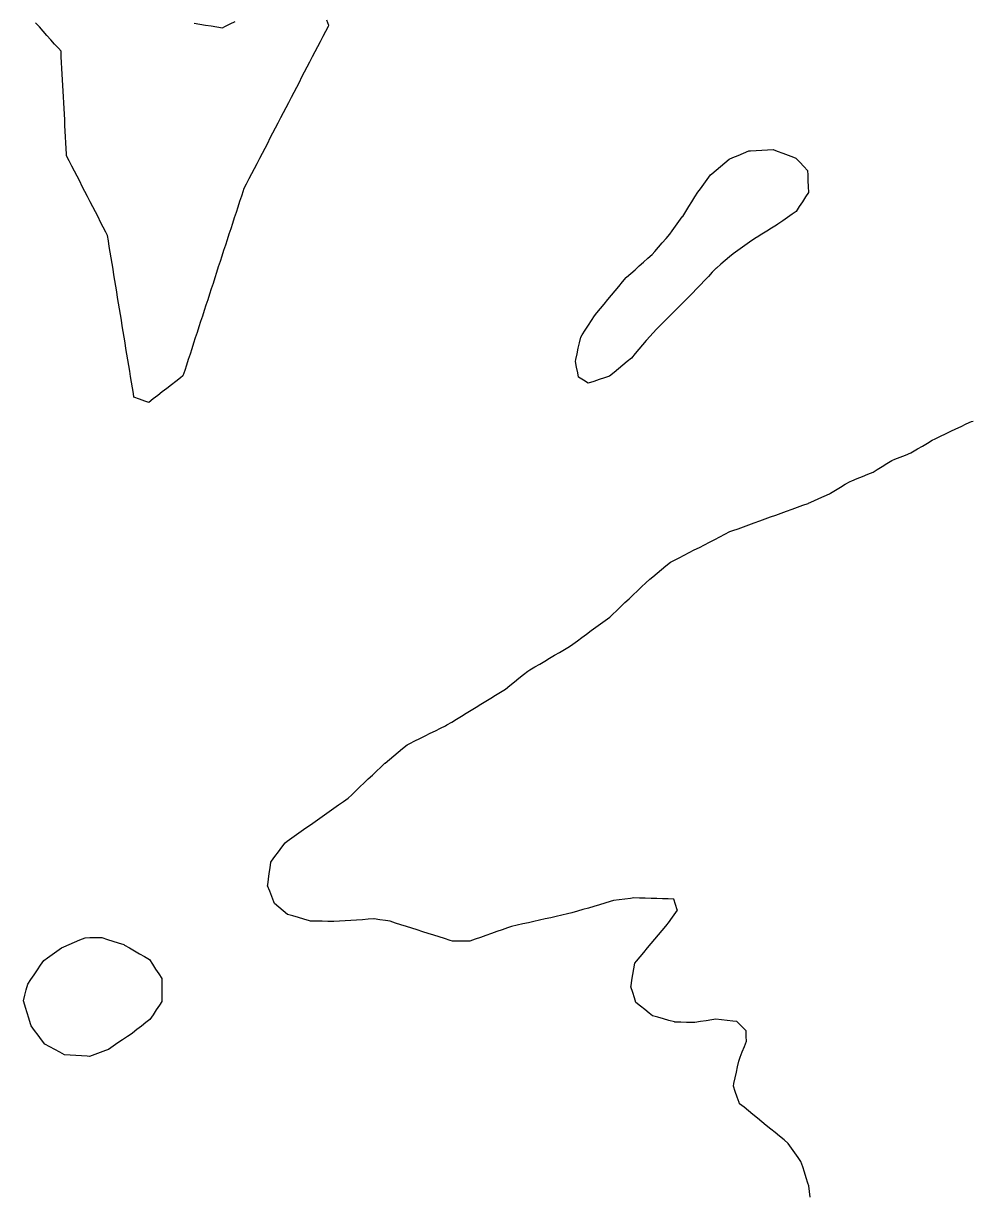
# Model space of a CAD drawing. Header units: millimetres. Extents: x 0 to 2762, y 6 to 2482.
# Drawn here: x 451.2 to 616.9, y 908.1 to 1112.4 of the extents above; entities that cross this region are included whole.
import ezdxf

# ---------------------------------------------------------------- set-up
doc = ezdxf.new("R2010")
doc.units = ezdxf.units.MM
for name, color, linetype in [('ALL_HOLES', 1, 'Continuous'), ('ALL_ISLANDS', 7, 'Continuous'), ('OUTLINE_ISLAND_01', 7, 'Continuous'), ('OUTLINE_ISLAND_01_HOLE_116', 1, 'Continuous'), ('OUTLINE_ISLAND_01_HOLE_44', 1, 'Continuous'), ('OUTLINE_ISLAND_01_HOLE_55', 1, 'Continuous')]:
    doc.layers.add(name, color=color, linetype=linetype)

msp = doc.modelspace()

# ---------------------------------------------------------------- linework, layer by layer
at = {"layer": 'ALL_HOLES'}
for points in [[(586.0418, 1088.9393), (586.7223, 1088.2065), (587.4027, 1087.4737), (588.0832, 1086.7409), (588.1124, 1085.9504), (588.1493, 1084.9511), (588.1863, 1083.9518), (588.2232, 1082.9525), (587.7177, 1082.1601), (587.1799, 1081.3171), (586.6421, 1080.474), (586.1043, 1079.631), (585.379, 1079.1258), (584.5584, 1078.5542), (583.7378, 1077.9827), (582.9173, 1077.4111), (582.6585, 1077.2507), (581.8086, 1076.7237), (580.9587, 1076.1968), (580.1088, 1075.6698), (579.2589, 1075.1429), (579.1873, 1075.0929), (578.367, 1074.521), (577.5468, 1073.949), (576.7265, 1073.377), (575.9062, 1072.8051), (575.086, 1072.2331), (574.4453, 1071.6876), (573.6839, 1071.0393), (572.9225, 1070.391), (572.1611, 1069.7427), (572.135, 1069.7152), (571.4464, 1068.99), (570.7579, 1068.2648), (570.0694, 1067.5395), (569.3809, 1066.8143), (568.6924, 1066.0891), (568.0039, 1065.3639), (567.4024, 1064.762), (566.6956, 1064.0546), (565.9888, 1063.3472), (565.2819, 1062.6398), (564.5751, 1061.9325), (563.8683, 1061.2251), (563.1614, 1060.5177), (562.4546, 1059.8103), (561.7477, 1059.1029), (561.0409, 1058.3956), (560.5723, 1057.8423), (559.926, 1057.0793), (559.2796, 1056.3162), (558.6333, 1055.5532), (557.9869, 1054.7901), (557.3406, 1054.0271), (556.5958, 1053.4104), (555.8256, 1052.7726), (555.0554, 1052.1348), (554.2852, 1051.4971), (553.5149, 1050.8593), (552.637, 1050.5729), (551.6863, 1050.2628), (550.7356, 1049.9527), (549.7849, 1049.6426), (548.9582, 1050.1584), (548.1097, 1050.6877), (547.9509, 1051.4392), (547.744, 1052.4176), (547.5372, 1053.3959), (547.6183, 1053.7679), (547.8313, 1054.7449), (548.0443, 1055.722), (548.2574, 1056.699), (548.4704, 1057.6761), (548.7226, 1058.064), (549.2675, 1058.9025), (549.8125, 1059.7409), (550.3575, 1060.5793), (550.9025, 1061.4178), (551.3033, 1061.9033), (551.94, 1062.6744), (552.5767, 1063.4456), (553.2133, 1064.2167), (553.85, 1064.9879), (554.4867, 1065.759), (555.1233, 1066.5302), (555.76, 1067.3013), (556.3966, 1068.0724), (556.4554, 1068.1245), (557.2041, 1068.7875), (557.9527, 1069.4504), (558.7014, 1070.1134), (559.4501, 1070.7763), (560.1987, 1071.4393), (560.9474, 1072.1022), (561.3983, 1072.6192), (562.0557, 1073.3727), (562.713, 1074.1263), (563.3704, 1074.8799), (564.0278, 1075.6335), (564.4548, 1076.2242), (565.0407, 1077.0346), (565.6266, 1077.845), (566.2124, 1078.6554), (566.2784, 1078.7608), (566.8093, 1079.6082), (567.3401, 1080.4557), (567.871, 1081.3032), (568.4019, 1082.1506), (568.9327, 1082.9981), (569.3667, 1083.5829), (569.9626, 1084.3859), (570.5585, 1085.189), (571.1545, 1085.992), (571.3511, 1086.1593), (572.1129, 1086.8071), (572.8747, 1087.455), (573.6364, 1088.1028), (574.3982, 1088.7507), (575.0526, 1089.0231), (575.9759, 1089.4073), (576.8991, 1089.7916), (577.8223, 1090.1759), (578.1059, 1090.1931), (579.104, 1090.2538), (580.1022, 1090.3145), (581.1003, 1090.3752), (582.0985, 1090.4359), (582.8011, 1090.1692), (583.736, 1089.8144), (584.671, 1089.4596), (585.6059, 1089.1047)], [(451.1632, 941.7989), (451.4156, 942.7666), (451.668, 943.7342), (451.9204, 944.7018), (451.9246, 944.7079), (452.487, 945.5348), (453.0494, 946.3617), (453.6118, 947.1885), (454.1741, 948.0154), (454.7365, 948.8423), (455.37, 949.3028), (456.1788, 949.8908), (456.9877, 950.4788), (457.7965, 951.0669), (458.2376, 951.254), (459.1581, 951.6446), (460.0787, 952.0352), (460.9993, 952.4258), (461.9198, 952.8164), (462.7445, 952.8317), (463.7443, 952.8502), (464.7441, 952.8688), (464.8733, 952.8279), (465.8267, 952.5263), (466.7801, 952.2247), (467.7336, 951.923), (468.687, 951.6214), (468.84, 951.5326), (469.7049, 951.0307), (470.5698, 950.5288), (471.4348, 950.0269), (472.2997, 949.5249), (473.1646, 949.023), (473.7083, 948.1871), (474.2536, 947.3489), (474.7988, 946.5106), (475.3441, 945.6723), (475.3456, 944.6844), (475.3472, 943.6844), (475.3487, 942.6844), (475.3503, 941.6844), (474.9156, 941.0384), (474.3574, 940.2087), (473.7992, 939.3791), (473.2409, 938.5494), (472.559, 938.0129), (471.7731, 937.3946), (470.9871, 936.7763), (470.2012, 936.158), (470.1416, 936.1178), (469.3122, 935.5592), (468.4828, 935.0006), (467.6534, 934.4419), (466.824, 933.8833), (465.9946, 933.3246), (465.4928, 933.1405), (464.554, 932.7961), (463.6152, 932.4516), (462.6763, 932.1072), (462.3111, 932.1306), (461.3131, 932.1945), (460.3152, 932.2584), (459.3172, 932.3223), (458.3193, 932.3862), (457.5274, 932.8105), (456.6459, 933.2827), (455.7644, 933.755), (454.883, 934.2272), (454.3091, 935.012), (453.7188, 935.8192), (453.1285, 936.6263), (452.5382, 937.4335), (452.4246, 937.794), (452.1242, 938.7478), (451.8238, 939.7016), (451.5234, 940.6554), (451.2229, 941.6092)]]:
    msp.add_lwpolyline(points, close=True, dxfattribs=at)
msp.add_lwpolyline([(588.5137, 907.5303), (588.4001, 908.5238), (588.2866, 909.5174), (588.1464, 909.9564), (587.8421, 910.909), (587.5379, 911.8616), (587.2336, 912.8142), (586.9294, 913.7668), (586.4443, 914.4566), (585.8691, 915.2745), (585.2938, 916.0925), (584.7186, 916.9105), (583.9714, 917.5203), (583.1967, 918.1526), (582.422, 918.7849), (581.6473, 919.4172), (580.8726, 920.0495), (580.0979, 920.6818), (579.3231, 921.3141), (578.5484, 921.9464), (577.7737, 922.5787), (576.999, 923.2111), (576.2243, 923.8434), (576.1461, 924.0597), (575.8063, 925.0002), (575.4664, 925.9407), (575.1266, 926.8812), (575.2313, 927.3677), (575.4416, 928.3453), (575.6519, 929.3229), (575.8623, 930.3006), (576.0726, 931.2782), (576.3316, 931.949), (576.6917, 932.8819), (577.0518, 933.8148), (577.4119, 934.7477), (577.3778, 935.5706), (577.3363, 936.5698), (577.12, 936.7853), (576.4116, 937.4912), (575.7032, 938.197), (575.0504, 938.2651), (574.0558, 938.3687), (573.0612, 938.4724), (572.0666, 938.5761), (571.3783, 938.4703), (570.3899, 938.3183), (569.4015, 938.1663), (568.4132, 938.0144), (567.9312, 938.0242), (566.9314, 938.0446), (565.9316, 938.065), (564.9318, 938.0854), (564.8298, 938.114), (563.867, 938.3843), (562.9043, 938.6546), (561.9415, 938.9249), (560.9787, 939.1952), (560.4452, 939.6301), (559.6702, 940.262), (558.8951, 940.8939), (558.1201, 941.5258), (557.8602, 942.3178), (557.5484, 943.268), (557.2367, 944.2182), (557.2668, 944.4031), (557.4274, 945.3901), (557.588, 946.3771), (557.7487, 947.3641), (557.9093, 948.3511), (558.2244, 948.7276), (558.8661, 949.4945), (559.5079, 950.2614), (560.1496, 951.0283), (560.7914, 951.7952), (561.4332, 952.5621), (562.0749, 953.329), (562.7167, 954.0959), (563.3584, 954.8628), (564.0002, 955.6297), (564.2336, 955.9761), (564.7924, 956.8054), (565.3512, 957.6347), (565.3377, 957.6762), (565.0279, 958.627), (564.7182, 959.5779), (563.7456, 959.6033), (562.7459, 959.6295), (561.7463, 959.6557), (560.7466, 959.6818), (559.7469, 959.708), (558.7473, 959.7342), (557.7476, 959.7604), (557.1806, 959.6897), (556.1882, 959.5661), (555.1959, 959.4425), (554.2036, 959.3189), (553.643, 959.1511), (552.685, 958.8644), (551.727, 958.5776), (550.769, 958.2909), (549.811, 958.0041), (548.853, 957.7174), (547.895, 957.4306), (546.937, 957.1438), (546.1646, 956.9711), (545.1887, 956.7528), (544.2128, 956.5346), (543.2369, 956.3163), (542.261, 956.0981), (541.2851, 955.8798), (540.3092, 955.6616), (539.3333, 955.4433), (538.3574, 955.225), (537.3815, 955.0068), (536.4057, 954.7885), (535.7046, 954.5414), (534.7615, 954.2088), (533.8184, 953.8763), (532.8753, 953.5438), (531.9322, 953.2113), (530.9891, 952.8788), (530.046, 952.5463), (529.1029, 952.2138), (528.1054, 952.2136), (527.1054, 952.2133), (526.1054, 952.2131), (525.6594, 952.3546), (524.7063, 952.6571), (523.7531, 952.9596), (522.8, 953.2621), (521.8468, 953.5646), (520.8937, 953.8671), (519.9405, 954.1696), (518.9874, 954.4721), (518.0342, 954.7746), (517.0811, 955.0771), (516.1279, 955.3796), (515.1748, 955.6821), (514.3765, 955.803), (513.3878, 955.9528), (512.3991, 956.1025), (512.3451, 956.099), (511.3473, 956.0327), (510.3495, 955.9665), (509.3517, 955.9003), (508.3539, 955.8341), (507.3561, 955.7679), (506.3583, 955.7017), (505.3605, 955.6355), (505.3138, 955.6365), (504.3141, 955.6583), (503.3143, 955.6801), (502.3146, 955.7018), (501.3148, 955.7236), (501.093, 955.7877), (500.1322, 956.0652), (499.1715, 956.3427), (498.2108, 956.6202), (497.2501, 956.8978), (496.5425, 957.5073), (495.7849, 958.1599), (495.0272, 958.8126), (494.9141, 959.0935), (494.5406, 960.0211), (494.1671, 960.9487), (493.7935, 961.8763), (493.8204, 962.0651), (493.9615, 963.0551), (494.1026, 964.0451), (494.2437, 965.0351), (494.3848, 966.0251), (494.4976, 966.179), (495.0885, 966.9857), (495.6795, 967.7924), (496.2704, 968.5991), (496.8614, 969.4058), (497.2286, 969.6656), (498.045, 970.2431), (498.8614, 970.8206), (499.6777, 971.3981), (500.4941, 971.9756), (501.3105, 972.5531), (502.1269, 973.1306), (502.9433, 973.7081), (503.7597, 974.2856), (504.5761, 974.8631), (505.3924, 975.4406), (506.2088, 976.0181), (507.0252, 976.5957), (507.8416, 977.1732), (508.4826, 977.7815), (509.2079, 978.47), (509.9332, 979.1584), (510.6585, 979.8468), (511.3839, 980.5352), (512.1092, 981.2236), (512.8345, 981.912), (513.5598, 982.6005), (514.2851, 983.2889), (514.3055, 983.3059), (515.0739, 983.9458), (515.8423, 984.5857), (516.6107, 985.2257), (517.3792, 985.8656), (518.1476, 986.5056), (518.6114, 986.7347), (519.5079, 987.1776), (520.4045, 987.6205), (521.3011, 988.0634), (522.1976, 988.5063), (523.0942, 988.9492), (523.9908, 989.3921), (524.8873, 989.8351), (525.0878, 989.9576), (525.941, 990.4793), (526.7941, 991.0009), (527.6473, 991.5226), (528.5005, 992.0442), (529.3536, 992.5659), (530.2068, 993.0875), (531.0599, 993.6092), (531.9131, 994.1309), (532.7663, 994.6525), (533.6194, 995.1742), (534.4726, 995.6958), (535.3257, 996.2175), (535.3473, 996.2349), (536.1242, 996.8645), (536.9011, 997.4941), (537.6781, 998.1237), (538.455, 998.7533), (539.2319, 999.3829), (539.5943, 999.5952), (540.4572, 1000.1006), (541.32, 1000.6061), (542.1829, 1001.1115), (543.0458, 1001.617), (543.9086, 1002.1224), (544.7715, 1002.6278), (545.6343, 1003.1333), (546.4972, 1003.6387), (547.0794, 1004.0655), (547.8859, 1004.6567), (548.6924, 1005.248), (549.4989, 1005.8392), (550.3054, 1006.4304), (551.1119, 1007.0216), (551.9184, 1007.6129), (552.7249, 1008.2041), (553.5314, 1008.7953), (554.0236, 1009.2602), (554.7506, 1009.9469), (555.4775, 1010.6336), (556.2045, 1011.3203), (556.9315, 1012.0069), (557.6584, 1012.6936), (558.3854, 1013.3803), (559.1124, 1014.0669), (559.8393, 1014.7536), (560.5663, 1015.4403), (561.0415, 1015.8298), (561.815, 1016.4636), (562.5885, 1017.0974), (563.362, 1017.7312), (564.1354, 1018.3651), (564.7504, 1018.6817), (565.6395, 1019.1394), (566.5286, 1019.5971), (567.4177, 1020.0548), (568.3068, 1020.5125), (569.1959, 1020.9702), (570.085, 1021.4279), (570.9741, 1021.8857), (571.8632, 1022.3434), (572.7523, 1022.8011), (573.6414, 1023.2588), (574.5305, 1023.7165), (575.021, 1023.8939), (575.9614, 1024.2341), (576.9017, 1024.5743), (577.8421, 1024.9145), (578.7825, 1025.2547), (579.7228, 1025.5948), (580.6632, 1025.935), (581.6035, 1026.2752), (582.5439, 1026.6154), (583.4843, 1026.9556), (584.4246, 1027.2958), (585.365, 1027.6359), (586.3053, 1027.9761), (587.2457, 1028.3163), (588.1861, 1028.6565), (588.2453, 1028.6833), (589.1561, 1029.0962), (590.0669, 1029.5092), (590.9776, 1029.9221), (591.8884, 1030.335), (592.0836, 1030.4504), (592.9443, 1030.9595), (593.8051, 1031.4686), (594.6658, 1031.9777), (595.5265, 1032.4868), (595.8137, 1032.6049), (596.7385, 1032.9853), (597.6633, 1033.3657), (598.5882, 1033.746), (599.513, 1034.1264), (600.2423, 1034.5723), (601.0955, 1035.0939), (601.9487, 1035.6156), (602.8018, 1036.1372), (603.3241, 1036.3477), (604.2516, 1036.7215), (605.1792, 1037.0952), (606.1067, 1037.469), (606.4155, 1037.6506), (607.2776, 1038.1573), (608.1396, 1038.6641), (609.0017, 1039.1709), (609.8638, 1039.6777), (610.3828, 1039.9277), (611.2837, 1040.3616), (612.1847, 1040.7956), (613.0856, 1041.2296), (613.9865, 1041.6635), (614.8874, 1042.0975), (615.7884, 1042.5315), (616.6893, 1042.9654), (617.0255, 1043.0162)], dxfattribs=at)
at = {"layer": 'ALL_ISLANDS'}
for points in [[(504.0893, 1113.0715), (504.4637, 1112.1442), (504.3494, 1111.9239), (503.889, 1111.0362), (503.4286, 1110.1485), (502.9681, 1109.2608), (502.5077, 1108.373), (502.0473, 1107.4853), (501.5869, 1106.5976), (501.1265, 1105.7099), (500.6661, 1104.8222), (500.2057, 1103.9345), (499.7453, 1103.0468), (499.2848, 1102.1591), (498.8244, 1101.2714), (498.364, 1100.3837), (497.9036, 1099.496), (497.4432, 1098.6083), (496.9828, 1097.7206), (496.5224, 1096.8329), (496.0619, 1095.9452), (495.6015, 1095.0575), (495.1411, 1094.1698), (494.6807, 1093.2821), (494.2203, 1092.3944), (493.7599, 1091.5067), (493.2995, 1090.619), (492.8391, 1089.7313), (492.3786, 1088.8435), (491.9182, 1087.9558), (491.4578, 1087.0681), (490.9974, 1086.1804), (490.537, 1085.2927), (490.0766, 1084.405), (489.6162, 1083.5173), (489.5247, 1083.2358), (489.2156, 1082.2848), (488.9065, 1081.3337), (488.5975, 1080.3827), (488.2884, 1079.4316), (487.9793, 1078.4806), (487.6703, 1077.5296), (487.3612, 1076.5785), (487.0521, 1075.6275), (486.7431, 1074.6764), (486.434, 1073.7254), (486.1249, 1072.7744), (485.8159, 1071.8233), (485.5068, 1070.8723), (485.1977, 1069.9212), (484.8887, 1068.9702), (484.5796, 1068.0192), (484.2705, 1067.0681), (483.9615, 1066.1171), (483.6524, 1065.166), (483.3433, 1064.215), (483.0343, 1063.264), (482.7252, 1062.3129), (482.4161, 1061.3619), (482.1071, 1060.4108), (481.798, 1059.4598), (481.4889, 1058.5088), (481.1799, 1057.5577), (480.8708, 1056.6067), (480.5617, 1055.6556), (480.2527, 1054.7046), (479.9436, 1053.7536), (479.6345, 1052.8025), (479.3255, 1051.8515), (479.0164, 1050.9004), (478.5799, 1050.5622), (477.7895, 1049.9497), (476.999, 1049.3371), (476.2086, 1048.7246), (475.4181, 1048.1121), (474.6277, 1047.4995), (473.8372, 1046.887), (473.0468, 1046.2745), (472.3599, 1046.5131), (471.4153, 1046.8413), (470.4707, 1047.1695), (470.3651, 1047.8146), (470.2035, 1048.8015), (470.0419, 1049.7883), (469.8803, 1050.7752), (469.7187, 1051.762), (469.5571, 1052.7489), (469.3955, 1053.7358), (469.2339, 1054.7226), (469.0723, 1055.7095), (468.9107, 1056.6963), (468.7491, 1057.6832), (468.5876, 1058.67), (468.426, 1059.6569), (468.2644, 1060.6438), (468.1028, 1061.6306), (467.9412, 1062.6175), (467.7796, 1063.6043), (467.618, 1064.5912), (467.4564, 1065.578), (467.2948, 1066.5649), (467.1332, 1067.5518), (466.9716, 1068.5386), (466.81, 1069.5255), (466.6484, 1070.5123), (466.4869, 1071.4992), (466.3253, 1072.486), (466.1637, 1073.4729), (466.0021, 1074.4598), (465.8405, 1075.4466), (465.5645, 1075.9835), (465.1072, 1076.8729), (464.65, 1077.7622), (464.1928, 1078.6516), (463.7356, 1079.5409), (463.2784, 1080.4303), (462.8212, 1081.3197), (462.3639, 1082.209), (461.9067, 1083.0984), (461.4495, 1083.9877), (460.9923, 1084.8771), (460.5351, 1085.7664), (460.0779, 1086.6558), (459.6206, 1087.5451), (459.1634, 1088.4345), (458.7062, 1089.3239), (458.6903, 1089.6227), (458.637, 1090.6213), (458.5837, 1091.6199), (458.5304, 1092.6184), (458.4771, 1093.617), (458.4238, 1094.6156), (458.3706, 1095.6142), (458.3173, 1096.6127), (458.264, 1097.6113), (458.2107, 1098.6099), (458.1574, 1099.6085), (458.1042, 1100.6071), (458.0509, 1101.6056), (457.9976, 1102.6042), (457.9443, 1103.6028), (457.891, 1104.6014), (457.8377, 1105.6), (457.7845, 1106.5985), (457.7312, 1107.5971), (457.2803, 1108.1021), (456.6144, 1108.8481), (455.9484, 1109.5941), (455.2824, 1110.3401), (454.6165, 1111.086), (453.9505, 1111.832), (453.2845, 1112.578)], [(480.9828, 1112.4824), (481.9704, 1112.3253), (482.958, 1112.1683), (483.9456, 1112.0112), (484.9332, 1111.8541), (485.9208, 1111.697), (486.3493, 1111.9081), (487.2464, 1112.3499), (488.1435, 1112.7918)]]:
    msp.add_lwpolyline(points, dxfattribs=at)
at = {"layer": 'OUTLINE_ISLAND_01'}
for points in [[(504.0893, 1113.0715), (504.4637, 1112.1442), (504.3494, 1111.9239), (503.889, 1111.0362), (503.4286, 1110.1485), (502.9681, 1109.2608), (502.5077, 1108.373), (502.0473, 1107.4853), (501.5869, 1106.5976), (501.1265, 1105.7099), (500.6661, 1104.8222), (500.2057, 1103.9345), (499.7453, 1103.0468), (499.2848, 1102.1591), (498.8244, 1101.2714), (498.364, 1100.3837), (497.9036, 1099.496), (497.4432, 1098.6083), (496.9828, 1097.7206), (496.5224, 1096.8329), (496.0619, 1095.9452), (495.6015, 1095.0575), (495.1411, 1094.1698), (494.6807, 1093.2821), (494.2203, 1092.3944), (493.7599, 1091.5067), (493.2995, 1090.619), (492.8391, 1089.7313), (492.3786, 1088.8435), (491.9182, 1087.9558), (491.4578, 1087.0681), (490.9974, 1086.1804), (490.537, 1085.2927), (490.0766, 1084.405), (489.6162, 1083.5173), (489.5247, 1083.2358), (489.2156, 1082.2848), (488.9065, 1081.3337), (488.5975, 1080.3827), (488.2884, 1079.4316), (487.9793, 1078.4806), (487.6703, 1077.5296), (487.3612, 1076.5785), (487.0521, 1075.6275), (486.7431, 1074.6764), (486.434, 1073.7254), (486.1249, 1072.7744), (485.8159, 1071.8233), (485.5068, 1070.8723), (485.1977, 1069.9212), (484.8887, 1068.9702), (484.5796, 1068.0192), (484.2705, 1067.0681), (483.9615, 1066.1171), (483.6524, 1065.166), (483.3433, 1064.215), (483.0343, 1063.264), (482.7252, 1062.3129), (482.4161, 1061.3619), (482.1071, 1060.4108), (481.798, 1059.4598), (481.4889, 1058.5088), (481.1799, 1057.5577), (480.8708, 1056.6067), (480.5617, 1055.6556), (480.2527, 1054.7046), (479.9436, 1053.7536), (479.6345, 1052.8025), (479.3255, 1051.8515), (479.0164, 1050.9004), (478.5799, 1050.5622), (477.7895, 1049.9497), (476.999, 1049.3371), (476.2086, 1048.7246), (475.4181, 1048.1121), (474.6277, 1047.4995), (473.8372, 1046.887), (473.0468, 1046.2745), (472.3599, 1046.5131), (471.4153, 1046.8413), (470.4707, 1047.1695), (470.3651, 1047.8146), (470.2035, 1048.8015), (470.0419, 1049.7883), (469.8803, 1050.7752), (469.7187, 1051.762), (469.5571, 1052.7489), (469.3955, 1053.7358), (469.2339, 1054.7226), (469.0723, 1055.7095), (468.9107, 1056.6963), (468.7491, 1057.6832), (468.5876, 1058.67), (468.426, 1059.6569), (468.2644, 1060.6438), (468.1028, 1061.6306), (467.9412, 1062.6175), (467.7796, 1063.6043), (467.618, 1064.5912), (467.4564, 1065.578), (467.2948, 1066.5649), (467.1332, 1067.5518), (466.9716, 1068.5386), (466.81, 1069.5255), (466.6484, 1070.5123), (466.4869, 1071.4992), (466.3253, 1072.486), (466.1637, 1073.4729), (466.0021, 1074.4598), (465.8405, 1075.4466), (465.5645, 1075.9835), (465.1072, 1076.8729), (464.65, 1077.7622), (464.1928, 1078.6516), (463.7356, 1079.5409), (463.2784, 1080.4303), (462.8212, 1081.3197), (462.3639, 1082.209), (461.9067, 1083.0984), (461.4495, 1083.9877), (460.9923, 1084.8771), (460.5351, 1085.7664), (460.0779, 1086.6558), (459.6206, 1087.5451), (459.1634, 1088.4345), (458.7062, 1089.3239), (458.6903, 1089.6227), (458.637, 1090.6213), (458.5837, 1091.6199), (458.5304, 1092.6184), (458.4771, 1093.617), (458.4238, 1094.6156), (458.3706, 1095.6142), (458.3173, 1096.6127), (458.264, 1097.6113), (458.2107, 1098.6099), (458.1574, 1099.6085), (458.1042, 1100.6071), (458.0509, 1101.6056), (457.9976, 1102.6042), (457.9443, 1103.6028), (457.891, 1104.6014), (457.8377, 1105.6), (457.7845, 1106.5985), (457.7312, 1107.5971), (457.2803, 1108.1021), (456.6144, 1108.8481), (455.9484, 1109.5941), (455.2824, 1110.3401), (454.6165, 1111.086), (453.9505, 1111.832), (453.2845, 1112.578)], [(480.9828, 1112.4824), (481.9704, 1112.3253), (482.958, 1112.1683), (483.9456, 1112.0112), (484.9332, 1111.8541), (485.9208, 1111.697), (486.3493, 1111.9081), (487.2464, 1112.3499), (488.1435, 1112.7918)]]:
    msp.add_lwpolyline(points, dxfattribs=at)
at = {"layer": 'OUTLINE_ISLAND_01_HOLE_116'}
msp.add_lwpolyline([(588.5137, 907.5303), (588.4001, 908.5238), (588.2866, 909.5174), (588.1464, 909.9564), (587.8421, 910.909), (587.5379, 911.8616), (587.2336, 912.8142), (586.9294, 913.7668), (586.4443, 914.4566), (585.8691, 915.2745), (585.2938, 916.0925), (584.7186, 916.9105), (583.9714, 917.5203), (583.1967, 918.1526), (582.422, 918.7849), (581.6473, 919.4172), (580.8726, 920.0495), (580.0979, 920.6818), (579.3231, 921.3141), (578.5484, 921.9464), (577.7737, 922.5787), (576.999, 923.2111), (576.2243, 923.8434), (576.1461, 924.0597), (575.8063, 925.0002), (575.4664, 925.9407), (575.1266, 926.8812), (575.2313, 927.3677), (575.4416, 928.3453), (575.6519, 929.3229), (575.8623, 930.3006), (576.0726, 931.2782), (576.3316, 931.949), (576.6917, 932.8819), (577.0518, 933.8148), (577.4119, 934.7477), (577.3778, 935.5706), (577.3363, 936.5698), (577.12, 936.7853), (576.4116, 937.4912), (575.7032, 938.197), (575.0504, 938.2651), (574.0558, 938.3687), (573.0612, 938.4724), (572.0666, 938.5761), (571.3783, 938.4703), (570.3899, 938.3183), (569.4015, 938.1663), (568.4132, 938.0144), (567.9312, 938.0242), (566.9314, 938.0446), (565.9316, 938.065), (564.9318, 938.0854), (564.8298, 938.114), (563.867, 938.3843), (562.9043, 938.6546), (561.9415, 938.9249), (560.9787, 939.1952), (560.4452, 939.6301), (559.6702, 940.262), (558.8951, 940.8939), (558.1201, 941.5258), (557.8602, 942.3178), (557.5484, 943.268), (557.2367, 944.2182), (557.2668, 944.4031), (557.4274, 945.3901), (557.588, 946.3771), (557.7487, 947.3641), (557.9093, 948.3511), (558.2244, 948.7276), (558.8661, 949.4945), (559.5079, 950.2614), (560.1496, 951.0283), (560.7914, 951.7952), (561.4332, 952.5621), (562.0749, 953.329), (562.7167, 954.0959), (563.3584, 954.8628), (564.0002, 955.6297), (564.2336, 955.9761), (564.7924, 956.8054), (565.3512, 957.6347), (565.3377, 957.6762), (565.0279, 958.627), (564.7182, 959.5779), (563.7456, 959.6033), (562.7459, 959.6295), (561.7463, 959.6557), (560.7466, 959.6818), (559.7469, 959.708), (558.7473, 959.7342), (557.7476, 959.7604), (557.1806, 959.6897), (556.1882, 959.5661), (555.1959, 959.4425), (554.2036, 959.3189), (553.643, 959.1511), (552.685, 958.8644), (551.727, 958.5776), (550.769, 958.2909), (549.811, 958.0041), (548.853, 957.7174), (547.895, 957.4306), (546.937, 957.1438), (546.1646, 956.9711), (545.1887, 956.7528), (544.2128, 956.5346), (543.2369, 956.3163), (542.261, 956.0981), (541.2851, 955.8798), (540.3092, 955.6616), (539.3333, 955.4433), (538.3574, 955.225), (537.3815, 955.0068), (536.4057, 954.7885), (535.7046, 954.5414), (534.7615, 954.2088), (533.8184, 953.8763), (532.8753, 953.5438), (531.9322, 953.2113), (530.9891, 952.8788), (530.046, 952.5463), (529.1029, 952.2138), (528.1054, 952.2136), (527.1054, 952.2133), (526.1054, 952.2131), (525.6594, 952.3546), (524.7063, 952.6571), (523.7531, 952.9596), (522.8, 953.2621), (521.8468, 953.5646), (520.8937, 953.8671), (519.9405, 954.1696), (518.9874, 954.4721), (518.0342, 954.7746), (517.0811, 955.0771), (516.1279, 955.3796), (515.1748, 955.6821), (514.3765, 955.803), (513.3878, 955.9528), (512.3991, 956.1025), (512.3451, 956.099), (511.3473, 956.0327), (510.3495, 955.9665), (509.3517, 955.9003), (508.3539, 955.8341), (507.3561, 955.7679), (506.3583, 955.7017), (505.3605, 955.6355), (505.3138, 955.6365), (504.3141, 955.6583), (503.3143, 955.6801), (502.3146, 955.7018), (501.3148, 955.7236), (501.093, 955.7877), (500.1322, 956.0652), (499.1715, 956.3427), (498.2108, 956.6202), (497.2501, 956.8978), (496.5425, 957.5073), (495.7849, 958.1599), (495.0272, 958.8126), (494.9141, 959.0935), (494.5406, 960.0211), (494.1671, 960.9487), (493.7935, 961.8763), (493.8204, 962.0651), (493.9615, 963.0551), (494.1026, 964.0451), (494.2437, 965.0351), (494.3848, 966.0251), (494.4976, 966.179), (495.0885, 966.9857), (495.6795, 967.7924), (496.2704, 968.5991), (496.8614, 969.4058), (497.2286, 969.6656), (498.045, 970.2431), (498.8614, 970.8206), (499.6777, 971.3981), (500.4941, 971.9756), (501.3105, 972.5531), (502.1269, 973.1306), (502.9433, 973.7081), (503.7597, 974.2856), (504.5761, 974.8631), (505.3924, 975.4406), (506.2088, 976.0181), (507.0252, 976.5957), (507.8416, 977.1732), (508.4826, 977.7815), (509.2079, 978.47), (509.9332, 979.1584), (510.6585, 979.8468), (511.3839, 980.5352), (512.1092, 981.2236), (512.8345, 981.912), (513.5598, 982.6005), (514.2851, 983.2889), (514.3055, 983.3059), (515.0739, 983.9458), (515.8423, 984.5857), (516.6107, 985.2257), (517.3792, 985.8656), (518.1476, 986.5056), (518.6114, 986.7347), (519.5079, 987.1776), (520.4045, 987.6205), (521.3011, 988.0634), (522.1976, 988.5063), (523.0942, 988.9492), (523.9908, 989.3921), (524.8873, 989.8351), (525.0878, 989.9576), (525.941, 990.4793), (526.7941, 991.0009), (527.6473, 991.5226), (528.5005, 992.0442), (529.3536, 992.5659), (530.2068, 993.0875), (531.0599, 993.6092), (531.9131, 994.1309), (532.7663, 994.6525), (533.6194, 995.1742), (534.4726, 995.6958), (535.3257, 996.2175), (535.3473, 996.2349), (536.1242, 996.8645), (536.9011, 997.4941), (537.6781, 998.1237), (538.455, 998.7533), (539.2319, 999.3829), (539.5943, 999.5952), (540.4572, 1000.1006), (541.32, 1000.6061), (542.1829, 1001.1115), (543.0458, 1001.617), (543.9086, 1002.1224), (544.7715, 1002.6278), (545.6343, 1003.1333), (546.4972, 1003.6387), (547.0794, 1004.0655), (547.8859, 1004.6567), (548.6924, 1005.248), (549.4989, 1005.8392), (550.3054, 1006.4304), (551.1119, 1007.0216), (551.9184, 1007.6129), (552.7249, 1008.2041), (553.5314, 1008.7953), (554.0236, 1009.2602), (554.7506, 1009.9469), (555.4775, 1010.6336), (556.2045, 1011.3203), (556.9315, 1012.0069), (557.6584, 1012.6936), (558.3854, 1013.3803), (559.1124, 1014.0669), (559.8393, 1014.7536), (560.5663, 1015.4403), (561.0415, 1015.8298), (561.815, 1016.4636), (562.5885, 1017.0974), (563.362, 1017.7312), (564.1354, 1018.3651), (564.7504, 1018.6817), (565.6395, 1019.1394), (566.5286, 1019.5971), (567.4177, 1020.0548), (568.3068, 1020.5125), (569.1959, 1020.9702), (570.085, 1021.4279), (570.9741, 1021.8857), (571.8632, 1022.3434), (572.7523, 1022.8011), (573.6414, 1023.2588), (574.5305, 1023.7165), (575.021, 1023.8939), (575.9614, 1024.2341), (576.9017, 1024.5743), (577.8421, 1024.9145), (578.7825, 1025.2547), (579.7228, 1025.5948), (580.6632, 1025.935), (581.6035, 1026.2752), (582.5439, 1026.6154), (583.4843, 1026.9556), (584.4246, 1027.2958), (585.365, 1027.6359), (586.3053, 1027.9761), (587.2457, 1028.3163), (588.1861, 1028.6565), (588.2453, 1028.6833), (589.1561, 1029.0962), (590.0669, 1029.5092), (590.9776, 1029.9221), (591.8884, 1030.335), (592.0836, 1030.4504), (592.9443, 1030.9595), (593.8051, 1031.4686), (594.6658, 1031.9777), (595.5265, 1032.4868), (595.8137, 1032.6049), (596.7385, 1032.9853), (597.6633, 1033.3657), (598.5882, 1033.746), (599.513, 1034.1264), (600.2423, 1034.5723), (601.0955, 1035.0939), (601.9487, 1035.6156), (602.8018, 1036.1372), (603.3241, 1036.3477), (604.2516, 1036.7215), (605.1792, 1037.0952), (606.1067, 1037.469), (606.4155, 1037.6506), (607.2776, 1038.1573), (608.1396, 1038.6641), (609.0017, 1039.1709), (609.8638, 1039.6777), (610.3828, 1039.9277), (611.2837, 1040.3616), (612.1847, 1040.7956), (613.0856, 1041.2296), (613.9865, 1041.6635), (614.8874, 1042.0975), (615.7884, 1042.5315), (616.6893, 1042.9654), (617.0255, 1043.0162)], dxfattribs=at)
at = {"layer": 'OUTLINE_ISLAND_01_HOLE_44'}
msp.add_lwpolyline([(451.1632, 941.7989), (451.4156, 942.7666), (451.668, 943.7342), (451.9204, 944.7018), (451.9246, 944.7079), (452.487, 945.5348), (453.0494, 946.3617), (453.6118, 947.1885), (454.1741, 948.0154), (454.7365, 948.8423), (455.37, 949.3028), (456.1788, 949.8908), (456.9877, 950.4788), (457.7965, 951.0669), (458.2376, 951.254), (459.1581, 951.6446), (460.0787, 952.0352), (460.9993, 952.4258), (461.9198, 952.8164), (462.7445, 952.8317), (463.7443, 952.8502), (464.7441, 952.8688), (464.8733, 952.8279), (465.8267, 952.5263), (466.7801, 952.2247), (467.7336, 951.923), (468.687, 951.6214), (468.84, 951.5326), (469.7049, 951.0307), (470.5698, 950.5288), (471.4348, 950.0269), (472.2997, 949.5249), (473.1646, 949.023), (473.7083, 948.1871), (474.2536, 947.3489), (474.7988, 946.5106), (475.3441, 945.6723), (475.3456, 944.6844), (475.3472, 943.6844), (475.3487, 942.6844), (475.3503, 941.6844), (474.9156, 941.0384), (474.3574, 940.2087), (473.7992, 939.3791), (473.2409, 938.5494), (472.559, 938.0129), (471.7731, 937.3946), (470.9871, 936.7763), (470.2012, 936.158), (470.1416, 936.1178), (469.3122, 935.5592), (468.4828, 935.0006), (467.6534, 934.4419), (466.824, 933.8833), (465.9946, 933.3246), (465.4928, 933.1405), (464.554, 932.7961), (463.6152, 932.4516), (462.6763, 932.1072), (462.3111, 932.1306), (461.3131, 932.1945), (460.3152, 932.2584), (459.3172, 932.3223), (458.3193, 932.3862), (457.5274, 932.8105), (456.6459, 933.2827), (455.7644, 933.755), (454.883, 934.2272), (454.3091, 935.012), (453.7188, 935.8192), (453.1285, 936.6263), (452.5382, 937.4335), (452.4246, 937.794), (452.1242, 938.7478), (451.8238, 939.7016), (451.5234, 940.6554), (451.2229, 941.6092)], close=True, dxfattribs=at)
at = {"layer": 'OUTLINE_ISLAND_01_HOLE_55'}
msp.add_lwpolyline([(586.0418, 1088.9393), (586.7223, 1088.2065), (587.4027, 1087.4737), (588.0832, 1086.7409), (588.1124, 1085.9504), (588.1493, 1084.9511), (588.1863, 1083.9518), (588.2232, 1082.9525), (587.7177, 1082.1601), (587.1799, 1081.3171), (586.6421, 1080.474), (586.1043, 1079.631), (585.379, 1079.1258), (584.5584, 1078.5542), (583.7378, 1077.9827), (582.9173, 1077.4111), (582.6585, 1077.2507), (581.8086, 1076.7237), (580.9587, 1076.1968), (580.1088, 1075.6698), (579.2589, 1075.1429), (579.1873, 1075.0929), (578.367, 1074.521), (577.5468, 1073.949), (576.7265, 1073.377), (575.9062, 1072.8051), (575.086, 1072.2331), (574.4453, 1071.6876), (573.6839, 1071.0393), (572.9225, 1070.391), (572.1611, 1069.7427), (572.135, 1069.7152), (571.4464, 1068.99), (570.7579, 1068.2648), (570.0694, 1067.5395), (569.3809, 1066.8143), (568.6924, 1066.0891), (568.0039, 1065.3639), (567.4024, 1064.762), (566.6956, 1064.0546), (565.9888, 1063.3472), (565.2819, 1062.6398), (564.5751, 1061.9325), (563.8683, 1061.2251), (563.1614, 1060.5177), (562.4546, 1059.8103), (561.7477, 1059.1029), (561.0409, 1058.3956), (560.5723, 1057.8423), (559.926, 1057.0793), (559.2796, 1056.3162), (558.6333, 1055.5532), (557.9869, 1054.7901), (557.3406, 1054.0271), (556.5958, 1053.4104), (555.8256, 1052.7726), (555.0554, 1052.1348), (554.2852, 1051.4971), (553.5149, 1050.8593), (552.637, 1050.5729), (551.6863, 1050.2628), (550.7356, 1049.9527), (549.7849, 1049.6426), (548.9582, 1050.1584), (548.1097, 1050.6877), (547.9509, 1051.4392), (547.744, 1052.4176), (547.5372, 1053.3959), (547.6183, 1053.7679), (547.8313, 1054.7449), (548.0443, 1055.722), (548.2574, 1056.699), (548.4704, 1057.6761), (548.7226, 1058.064), (549.2675, 1058.9025), (549.8125, 1059.7409), (550.3575, 1060.5793), (550.9025, 1061.4178), (551.3033, 1061.9033), (551.94, 1062.6744), (552.5767, 1063.4456), (553.2133, 1064.2167), (553.85, 1064.9879), (554.4867, 1065.759), (555.1233, 1066.5302), (555.76, 1067.3013), (556.3966, 1068.0724), (556.4554, 1068.1245), (557.2041, 1068.7875), (557.9527, 1069.4504), (558.7014, 1070.1134), (559.4501, 1070.7763), (560.1987, 1071.4393), (560.9474, 1072.1022), (561.3983, 1072.6192), (562.0557, 1073.3727), (562.713, 1074.1263), (563.3704, 1074.8799), (564.0278, 1075.6335), (564.4548, 1076.2242), (565.0407, 1077.0346), (565.6266, 1077.845), (566.2124, 1078.6554), (566.2784, 1078.7608), (566.8093, 1079.6082), (567.3401, 1080.4557), (567.871, 1081.3032), (568.4019, 1082.1506), (568.9327, 1082.9981), (569.3667, 1083.5829), (569.9626, 1084.3859), (570.5585, 1085.189), (571.1545, 1085.992), (571.3511, 1086.1593), (572.1129, 1086.8071), (572.8747, 1087.455), (573.6364, 1088.1028), (574.3982, 1088.7507), (575.0526, 1089.0231), (575.9759, 1089.4073), (576.8991, 1089.7916), (577.8223, 1090.1759), (578.1059, 1090.1931), (579.104, 1090.2538), (580.1022, 1090.3145), (581.1003, 1090.3752), (582.0985, 1090.4359), (582.8011, 1090.1692), (583.736, 1089.8144), (584.671, 1089.4596), (585.6059, 1089.1047)], close=True, dxfattribs=at)

doc.saveas('drawing.dxf')
